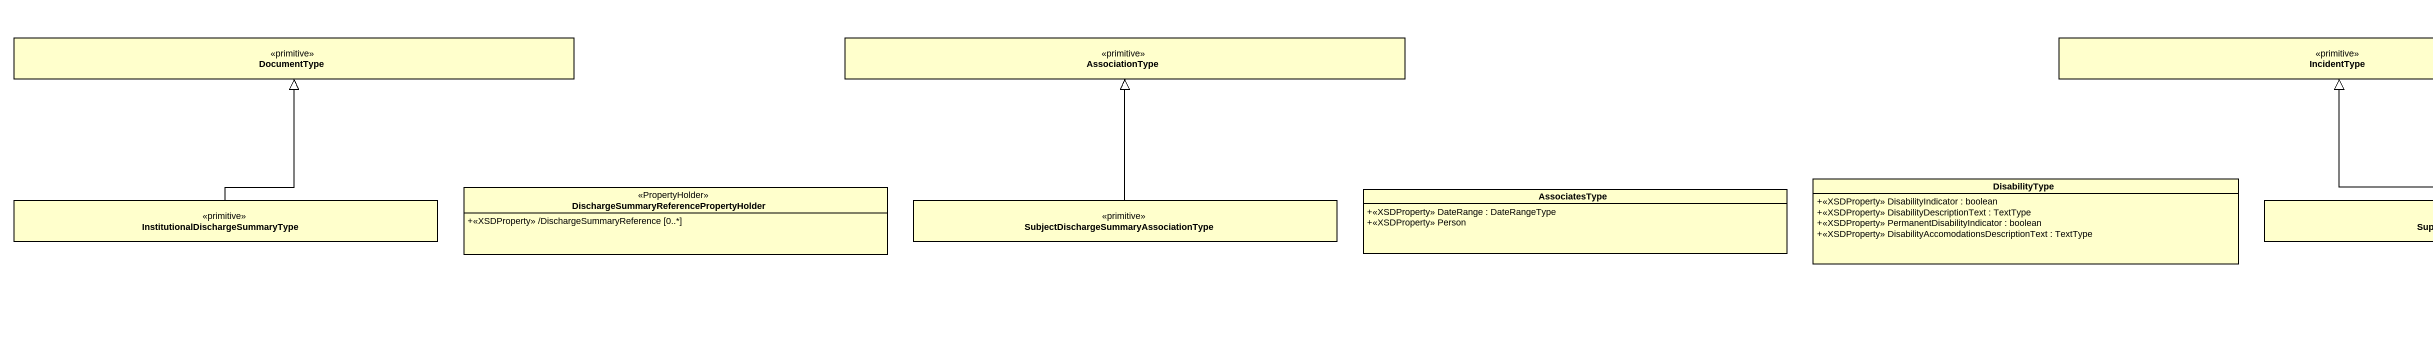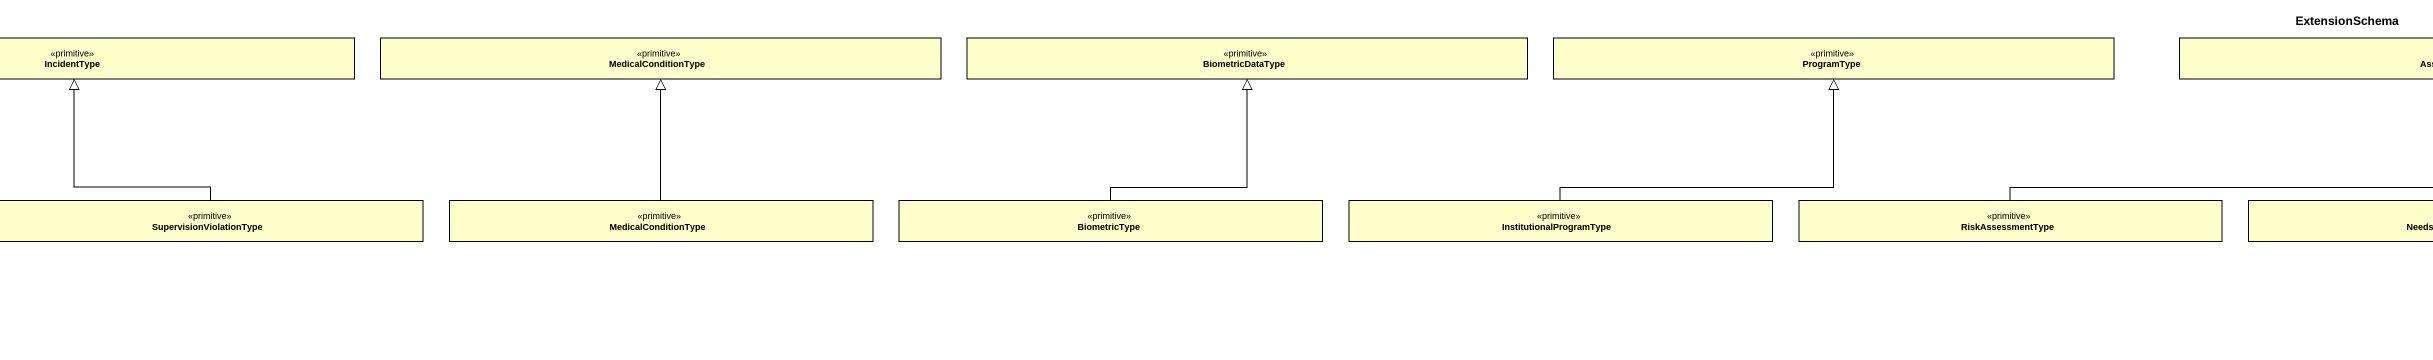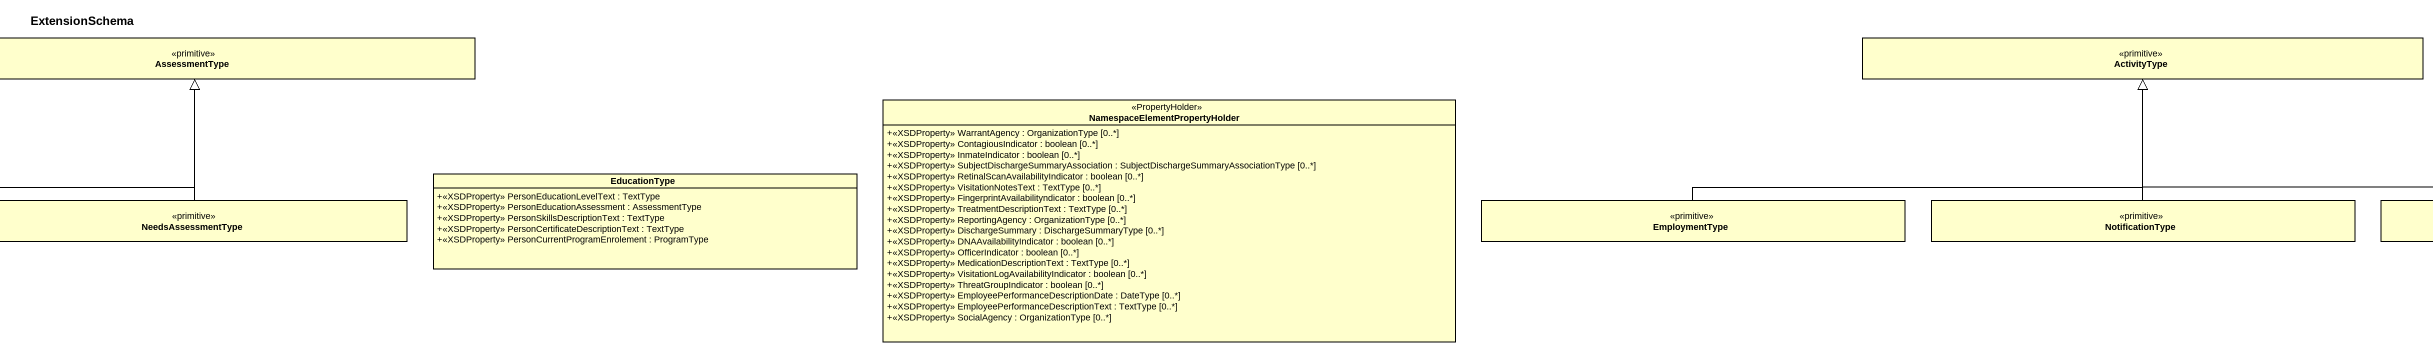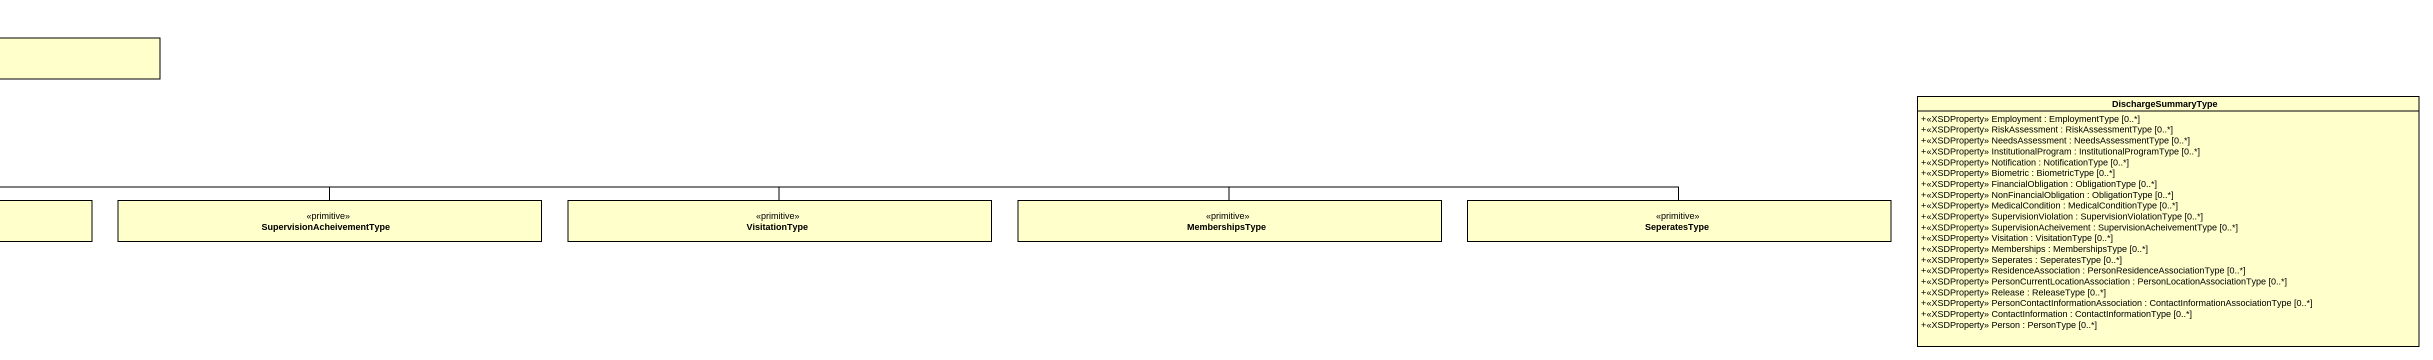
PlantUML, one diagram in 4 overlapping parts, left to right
@startuml
title ExtensionSchema
hide circle
hide empty members
skinparam classAttributeIconSize 0
class DocumentType <<primitive>>
class AssociationType <<primitive>>
class IncidentType <<primitive>>
class MedicalConditionType <<primitive>>
class BiometricDataType <<primitive>>
class ProgramType <<primitive>>
class AssessmentType <<primitive>>
class ActivityType <<primitive>>
class "NamespaceElementPropertyHolder" as NamespaceElementPropertyHold <<PropertyHolder>> {
  +<<XSDProperty>> WarrantAgency : OrganizationType [0..*]
  +<<XSDProperty>> ContagiousIndicator : boolean [0..*]
  +<<XSDProperty>> InmateIndicator : boolean [0..*]
  +<<XSDProperty>> SubjectDischargeSummaryAssociation : SubjectDischargeSummaryAssociationType [0..*]
  +<<XSDProperty>> RetinalScanAvailabilityIndicator : boolean [0..*]
  +<<XSDProperty>> VisitationNotesText : TextType [0..*]
  +<<XSDProperty>> FingerprintAvailabilityndicator : boolean [0..*]
  +<<XSDProperty>> TreatmentDescriptionText : TextType [0..*]
  +<<XSDProperty>> ReportingAgency : OrganizationType [0..*]
  +<<XSDProperty>> DischargeSummary : DischargeSummaryType [0..*]
  +<<XSDProperty>> DNAAvailabilityIndicator : boolean [0..*]
  +<<XSDProperty>> OfficerIndicator : boolean [0..*]
  +<<XSDProperty>> MedicationDescriptionText : TextType [0..*]
  +<<XSDProperty>> VisitationLogAvailabilityIndicator : boolean [0..*]
  +<<XSDProperty>> ThreatGroupIndicator : boolean [0..*]
  +<<XSDProperty>> EmployeePerformanceDescriptionDate : DateType [0..*]
  +<<XSDProperty>> EmployeePerformanceDescriptionText : TextType [0..*]
  +<<XSDProperty>> SocialAgency : OrganizationType [0..*]
}
class DischargeSummaryType {
  +<<XSDProperty>> Employment : EmploymentType [0..*]
  +<<XSDProperty>> RiskAssessment : RiskAssessmentType [0..*]
  +<<XSDProperty>> NeedsAssessment : NeedsAssessmentType [0..*]
  +<<XSDProperty>> InstitutionalProgram : InstitutionalProgramType [0..*]
  +<<XSDProperty>> Notification : NotificationType [0..*]
  +<<XSDProperty>> Biometric : BiometricType [0..*]
  +<<XSDProperty>> FinancialObligation : ObligationType [0..*]
  +<<XSDProperty>> NonFinancialObligation : ObligationType [0..*]
  +<<XSDProperty>> MedicalCondition : MedicalConditionType [0..*]
  +<<XSDProperty>> SupervisionViolation : SupervisionViolationType [0..*]
  +<<XSDProperty>> SupervisionAcheivement : SupervisionAcheivementType [0..*]
  +<<XSDProperty>> Visitation : VisitationType [0..*]
  +<<XSDProperty>> Memberships : MembershipsType [0..*]
  +<<XSDProperty>> Seperates : SeperatesType [0..*]
  +<<XSDProperty>> ResidenceAssociation : PersonResidenceAssociationType [0..*]
  +<<XSDProperty>> PersonCurrentLocationAssociation : PersonLocationAssociationType [0..*]
  +<<XSDProperty>> Release : ReleaseType [0..*]
  +<<XSDProperty>> PersonContactInformationAssociation : ContactInformationAssociationType [0..*]
  +<<XSDProperty>> ContactInformation : ContactInformationType [0..*]
  +<<XSDProperty>> Person : PersonType [0..*]
}
class "InstitutionalDischargeSummaryType" as InstitutionalDischargeSummar <<primitive>>
class "DischargeSummaryReferencePropertyHolder" as DischargeSummaryReferencePro <<PropertyHolder>> {
  +<<XSDProperty>> /DischargeSummaryReference [0..*]
}
class "SubjectDischargeSummaryAssociationType" as SubjectDischargeSummaryAssoc <<primitive>>
class AssociatesType {
  +<<XSDProperty>> DateRange : DateRangeType
  +<<XSDProperty>> Person
}
class DisabilityType {
  +<<XSDProperty>> DisabilityIndicator : boolean
  +<<XSDProperty>> DisabilityDescriptionText : TextType
  +<<XSDProperty>> PermanentDisabilityIndicator : boolean
  +<<XSDProperty>> DisabilityAccomodationsDescriptionText : TextType
}
class SupervisionViolationType <<primitive>>
class "MedicalConditionType" as MedicalConditionType_2 <<primitive>>
class BiometricType <<primitive>>
class InstitutionalProgramType <<primitive>>
class RiskAssessmentType <<primitive>>
class NeedsAssessmentType <<primitive>>
class EducationType {
  +<<XSDProperty>> PersonEducationLevelText : TextType
  +<<XSDProperty>> PersonEducationAssessment : AssessmentType
  +<<XSDProperty>> PersonSkillsDescriptionText : TextType
  +<<XSDProperty>> PersonCertificateDescriptionText : TextType
  +<<XSDProperty>> PersonCurrentProgramEnrolement : ProgramType
}
class EmploymentType <<primitive>>
class NotificationType <<primitive>>
class SupervisionAcheivementType <<primitive>>
class VisitationType <<primitive>>
class MembershipsType <<primitive>>
class SeperatesType <<primitive>>
InstitutionalDischargeSummar -up-|> DocumentType
SubjectDischargeSummaryAssoc -up-|> AssociationType
SupervisionViolationType -up-|> IncidentType
MedicalConditionType_2 -up-|> MedicalConditionType
BiometricType -up-|> BiometricDataType
InstitutionalProgramType -right-|> ProgramType
RiskAssessmentType -right-|> AssessmentType
NeedsAssessmentType -up-|> AssessmentType
EmploymentType -right-|> ActivityType
NotificationType -up-|> ActivityType
SupervisionAcheivementType -left-|> ActivityType
VisitationType -left-|> ActivityType
MembershipsType -left-|> ActivityType
SeperatesType -left-|> ActivityType
@enduml
